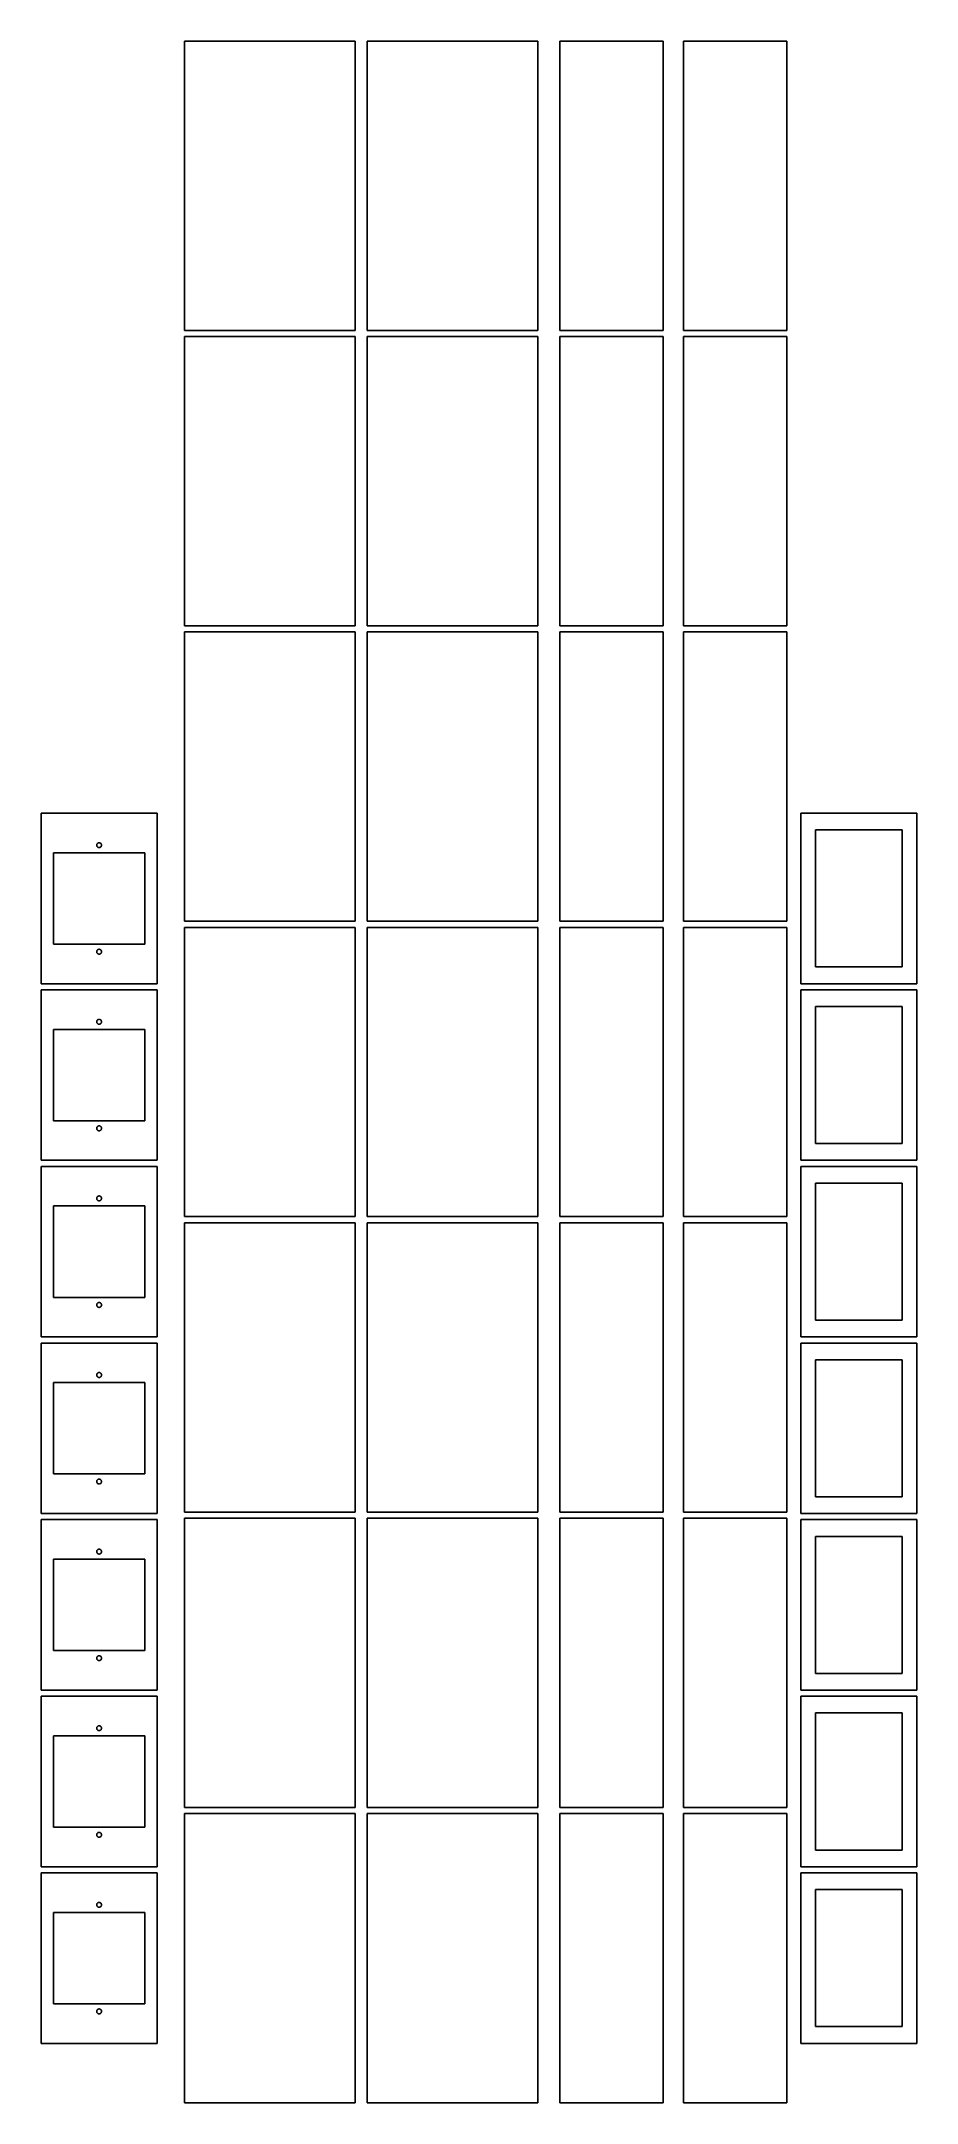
# Model space of a CAD drawing. Header units: metres. Extents: x -19 to 268, y -48 to 630.
import ezdxf

# ---------------------------------------------------------------- set-up
doc = ezdxf.new("R2010")
doc.units = ezdxf.units.M

msp = doc.modelspace()

# ---------------------------------------------------------------- linework, layer by layer
for p, q in [((84, 629.5), (28, 629.5)), ((28, 629.5), (28, 534.5)), ((84, 534.5), (84, 629.5)), ((144, 629.5), (88, 629.5)), ((88, 629.5), (88, 534.5)), ((144, 534.5), (144, 629.5)), ((185.2, 629.5), (151.2, 629.5)), ((151.2, 629.5), (151.2, 534.5)), ((185.2, 534.5), (185.2, 629.5)), ((225.8, 629.5), (191.8, 629.5)), ((191.8, 629.5), (191.8, 534.5)), ((225.8, 534.5), (225.8, 629.5)), ((28, 534.5), (84, 534.5)), ((84, 532.5), (28, 532.5)), ((28, 532.5), (28, 437.5)), ((84, 437.5), (84, 532.5)), ((88, 534.5), (144, 534.5)), ((144, 532.5), (88, 532.5)), ((88, 532.5), (88, 437.5)), ((144, 437.5), (144, 532.5)), ((151.2, 534.5), (185.2, 534.5)), ((185.2, 532.5), (151.2, 532.5)), ((151.2, 532.5), (151.2, 437.5)), ((185.2, 437.5), (185.2, 532.5)), ((191.8, 534.5), (225.8, 534.5)), ((225.8, 532.5), (191.8, 532.5)), ((191.8, 532.5), (191.8, 437.5)), ((225.8, 437.5), (225.8, 532.5)), ((28, 437.5), (84, 437.5)), ((84, 435.5), (28, 435.5)), ((28, 435.5), (28, 340.5)), ((84, 340.5), (84, 435.5)), ((88, 437.5), (144, 437.5)), ((144, 435.5), (88, 435.5)), ((88, 435.5), (88, 340.5)), ((144, 340.5), (144, 435.5)), ((151.2, 437.5), (185.2, 437.5)), ((185.2, 435.5), (151.2, 435.5)), ((151.2, 435.5), (151.2, 340.5)), ((185.2, 340.5), (185.2, 435.5)), ((191.8, 437.5), (225.8, 437.5)), ((225.8, 435.5), (191.8, 435.5)), ((191.8, 435.5), (191.8, 340.5)), ((225.8, 340.5), (225.8, 435.5)), ((19, 376), (-19, 376)), ((-19, 376), (-19, 320)), ((19, 320), (19, 376)), ((268.4, 376), (230.4, 376)), ((230.4, 376), (230.4, 320)), ((268.4, 320), (268.4, 376)), ((-0.798416, 365.55), (-0.785828, 365.65)), ((-0.785828, 365.65), (-0.760834, 365.747)), ((-0.760834, 365.747), (-0.723846, 365.841)), ((-0.723846, 365.841), (-0.675461, 365.929)), ((-0.675461, 365.929), (-0.616409, 366.01)), ((-0.616409, 366.01), (-0.547623, 366.083)), ((-0.547623, 366.083), (-0.470215, 366.147)), ((-0.470215, 366.147), (-0.385391, 366.201)), ((-0.385391, 366.201), (-0.294495, 366.244)), ((-0.294495, 366.244), (-0.198944, 366.275)), ((-0.198944, 366.275), (-0.100266, 366.294)), ((-0.100266, 366.294), (0, 366.3)), ((0, 366.3), (0.100266, 366.294)), ((0.100266, 366.294), (0.198944, 366.275)), ((0.198944, 366.275), (0.294495, 366.244)), ((0.294495, 366.244), (0.385391, 366.201)), ((0.385391, 366.201), (0.470215, 366.147)), ((0.470215, 366.147), (0.547623, 366.083)), ((0.547623, 366.083), (0.616409, 366.01)), ((0.616409, 366.01), (0.675461, 365.929)), ((0.675461, 365.929), (0.723846, 365.841)), ((0.723846, 365.841), (0.760834, 365.747)), ((0.760834, 365.747), (0.785828, 365.65)), ((0.785828, 365.65), (0.798416, 365.55)), ((235.15, 325.5), (235.15, 370.5)), ((235.15, 370.5), (263.65, 370.5)), ((263.65, 370.5), (263.65, 325.5)), ((-15, 333), (-15, 363)), ((-15, 363), (15, 363)), ((-0.798416, 365.45), (-0.798416, 365.55)), ((-0.785828, 365.35), (-0.798416, 365.45)), ((-0.760834, 365.253), (-0.785828, 365.35)), ((-0.723846, 365.159), (-0.760834, 365.253)), ((-0.675461, 365.071), (-0.723846, 365.159)), ((-0.616409, 364.99), (-0.675461, 365.071)), ((-0.547623, 364.917), (-0.616409, 364.99)), ((-0.470215, 364.853), (-0.547623, 364.917)), ((-0.385391, 364.799), (-0.470215, 364.853)), ((-0.294495, 364.756), (-0.385391, 364.799)), ((-0.198944, 364.725), (-0.294495, 364.756)), ((-0.100266, 364.706), (-0.198944, 364.725)), ((0, 364.7), (-0.100266, 364.706)), ((0.100266, 364.706), (0, 364.7)), ((0.198944, 364.725), (0.100266, 364.706)), ((0.294495, 364.756), (0.198944, 364.725)), ((0.385391, 364.799), (0.294495, 364.756)), ((0.470215, 364.853), (0.385391, 364.799)), ((0.547623, 364.917), (0.470215, 364.853)), ((0.616409, 364.99), (0.547623, 364.917)), ((0.675461, 365.071), (0.616409, 364.99)), ((0.723846, 365.159), (0.675461, 365.071)), ((0.760834, 365.253), (0.723846, 365.159)), ((0.785828, 365.35), (0.760834, 365.253)), ((0.798416, 365.45), (0.785828, 365.35)), ((0.798416, 365.55), (0.798416, 365.45)), ((15, 363), (15, 333)), ((28, 340.5), (84, 340.5)), ((84, 338.5), (28, 338.5)), ((28, 338.5), (28, 243.5)), ((84, 243.5), (84, 338.5)), ((88, 340.5), (144, 340.5)), ((144, 338.5), (88, 338.5)), ((88, 338.5), (88, 243.5)), ((144, 243.5), (144, 338.5)), ((151.2, 340.5), (185.2, 340.5)), ((185.2, 338.5), (151.2, 338.5)), ((151.2, 338.5), (151.2, 243.5)), ((185.2, 243.5), (185.2, 338.5)), ((191.8, 340.5), (225.8, 340.5)), ((225.8, 338.5), (191.8, 338.5)), ((191.8, 338.5), (191.8, 243.5)), ((225.8, 243.5), (225.8, 338.5)), ((15, 333), (-15, 333)), ((-0.798416, 330.55), (-0.785828, 330.65)), ((-0.798416, 330.45), (-0.798416, 330.55)), ((-0.785828, 330.35), (-0.798416, 330.45)), ((-0.785828, 330.65), (-0.760834, 330.747)), ((-0.760834, 330.253), (-0.785828, 330.35)), ((-0.760834, 330.747), (-0.723846, 330.841)), ((-0.723846, 330.159), (-0.760834, 330.253)), ((-0.723846, 330.841), (-0.675461, 330.929)), ((-0.675461, 330.071), (-0.723846, 330.159)), ((-0.675461, 330.929), (-0.616409, 331.01)), ((-0.616409, 329.99), (-0.675461, 330.071)), ((-0.616409, 331.01), (-0.547623, 331.083)), ((-0.547623, 329.917), (-0.616409, 329.99)), ((-0.547623, 331.083), (-0.470215, 331.147)), ((-0.470215, 329.853), (-0.547623, 329.917)), ((-0.470215, 331.147), (-0.385391, 331.201)), ((-0.385391, 329.799), (-0.470215, 329.853)), ((-0.385391, 331.201), (-0.294495, 331.244)), ((-0.294495, 329.756), (-0.385391, 329.799)), ((-0.294495, 331.244), (-0.198944, 331.275)), ((-0.198944, 329.725), (-0.294495, 329.756)), ((-0.198944, 331.275), (-0.100266, 331.294)), ((-0.100266, 329.706), (-0.198944, 329.725)), ((-0.100266, 331.294), (0, 331.3)), ((0, 329.7), (-0.100266, 329.706)), ((0, 331.3), (0.100266, 331.294)), ((0.100266, 329.706), (0, 329.7)), ((0.100266, 331.294), (0.198944, 331.275)), ((0.198944, 329.725), (0.100266, 329.706)), ((0.198944, 331.275), (0.294495, 331.244)), ((0.294495, 329.756), (0.198944, 329.725)), ((0.294495, 331.244), (0.385391, 331.201)), ((0.385391, 329.799), (0.294495, 329.756)), ((0.385391, 331.201), (0.470215, 331.147)), ((0.470215, 329.853), (0.385391, 329.799)), ((0.470215, 331.147), (0.547623, 331.083)), ((0.547623, 329.917), (0.470215, 329.853)), ((0.547623, 331.083), (0.616409, 331.01)), ((0.616409, 329.99), (0.547623, 329.917)), ((0.616409, 331.01), (0.675461, 330.929)), ((0.675461, 330.071), (0.616409, 329.99)), ((0.675461, 330.929), (0.723846, 330.841)), ((0.723846, 330.159), (0.675461, 330.071)), ((0.723846, 330.841), (0.760834, 330.747)), ((0.760834, 330.253), (0.723846, 330.159)), ((0.760834, 330.747), (0.785828, 330.65)), ((0.785828, 330.35), (0.760834, 330.253)), ((0.785828, 330.65), (0.798416, 330.55)), ((0.798416, 330.45), (0.785828, 330.35)), ((0.798416, 330.55), (0.798416, 330.45)), ((263.65, 325.5), (235.15, 325.5)), ((-19, 320), (19, 320)), ((230.4, 320), (268.4, 320)), ((19, 318), (-19, 318)), ((-19, 318), (-19, 262)), ((19, 262), (19, 318)), ((268.4, 318), (230.4, 318)), ((230.4, 318), (230.4, 262)), ((235.15, 267.5), (235.15, 312.5)), ((235.15, 312.5), (263.65, 312.5)), ((263.65, 312.5), (263.65, 267.5)), ((268.4, 262), (268.4, 318)), ((-15, 275), (-15, 305)), ((-15, 305), (15, 305)), ((-0.798416, 307.55), (-0.785828, 307.65)), ((-0.798416, 307.45), (-0.798416, 307.55)), ((-0.785828, 307.35), (-0.798416, 307.45)), ((-0.785828, 307.65), (-0.760834, 307.747)), ((-0.760834, 307.253), (-0.785828, 307.35)), ((-0.760834, 307.747), (-0.723846, 307.841)), ((-0.723846, 307.159), (-0.760834, 307.253)), ((-0.723846, 307.841), (-0.675461, 307.929)), ((-0.675461, 307.071), (-0.723846, 307.159)), ((-0.675461, 307.929), (-0.616409, 308.01)), ((-0.616409, 306.99), (-0.675461, 307.071)), ((-0.616409, 308.01), (-0.547623, 308.083)), ((-0.547623, 306.917), (-0.616409, 306.99)), ((-0.547623, 308.083), (-0.470215, 308.147)), ((-0.470215, 306.853), (-0.547623, 306.917)), ((-0.470215, 308.147), (-0.385391, 308.201)), ((-0.385391, 306.799), (-0.470215, 306.853)), ((-0.385391, 308.201), (-0.294495, 308.244)), ((-0.294495, 306.756), (-0.385391, 306.799)), ((-0.294495, 308.244), (-0.198944, 308.275)), ((-0.198944, 306.725), (-0.294495, 306.756)), ((-0.198944, 308.275), (-0.100266, 308.294)), ((-0.100266, 306.706), (-0.198944, 306.725)), ((-0.100266, 308.294), (0, 308.3)), ((0, 306.7), (-0.100266, 306.706)), ((0, 308.3), (0.100266, 308.294)), ((0.100266, 306.706), (0, 306.7)), ((0.100266, 308.294), (0.198944, 308.275)), ((0.198944, 306.725), (0.100266, 306.706)), ((0.198944, 308.275), (0.294495, 308.244)), ((0.294495, 306.756), (0.198944, 306.725)), ((0.294495, 308.244), (0.385391, 308.201)), ((0.385391, 306.799), (0.294495, 306.756)), ((0.385391, 308.201), (0.470215, 308.147)), ((0.470215, 306.853), (0.385391, 306.799)), ((0.470215, 308.147), (0.547623, 308.083)), ((0.547623, 306.917), (0.470215, 306.853)), ((0.547623, 308.083), (0.616409, 308.01)), ((0.616409, 306.99), (0.547623, 306.917)), ((0.616409, 308.01), (0.675461, 307.929)), ((0.675461, 307.071), (0.616409, 306.99)), ((0.675461, 307.929), (0.723846, 307.841)), ((0.723846, 307.159), (0.675461, 307.071)), ((0.723846, 307.841), (0.760834, 307.747)), ((0.760834, 307.253), (0.723846, 307.159)), ((0.760834, 307.747), (0.785828, 307.65)), ((0.785828, 307.35), (0.760834, 307.253)), ((0.785828, 307.65), (0.798416, 307.55)), ((0.798416, 307.45), (0.785828, 307.35)), ((0.798416, 307.55), (0.798416, 307.45)), ((15, 305), (15, 275)), ((15, 275), (-15, 275)), ((-0.798416, 272.55), (-0.785828, 272.65)), ((-0.798416, 272.45), (-0.798416, 272.55)), ((-0.785828, 272.35), (-0.798416, 272.45)), ((-0.785828, 272.65), (-0.760834, 272.747)), ((-0.760834, 272.253), (-0.785828, 272.35)), ((-0.760834, 272.747), (-0.723846, 272.841)), ((-0.723846, 272.159), (-0.760834, 272.253)), ((-0.723846, 272.841), (-0.675461, 272.929)), ((-0.675461, 272.071), (-0.723846, 272.159)), ((-0.675461, 272.929), (-0.616409, 273.01)), ((-0.616409, 271.99), (-0.675461, 272.071)), ((-0.616409, 273.01), (-0.547623, 273.083)), ((-0.547623, 271.917), (-0.616409, 271.99)), ((-0.547623, 273.083), (-0.470215, 273.147)), ((-0.470215, 271.853), (-0.547623, 271.917)), ((-0.470215, 273.147), (-0.385391, 273.201)), ((-0.385391, 271.799), (-0.470215, 271.853)), ((-0.385391, 273.201), (-0.294495, 273.244)), ((-0.294495, 271.756), (-0.385391, 271.799)), ((-0.294495, 273.244), (-0.198944, 273.275)), ((-0.198944, 271.725), (-0.294495, 271.756)), ((-0.198944, 273.275), (-0.100266, 273.294)), ((-0.100266, 271.706), (-0.198944, 271.725)), ((-0.100266, 273.294), (0, 273.3)), ((0, 271.7), (-0.100266, 271.706)), ((0, 273.3), (0.100266, 273.294)), ((0.100266, 271.706), (0, 271.7)), ((0.100266, 273.294), (0.198944, 273.275)), ((0.198944, 271.725), (0.100266, 271.706)), ((0.198944, 273.275), (0.294495, 273.244)), ((0.294495, 271.756), (0.198944, 271.725)), ((0.294495, 273.244), (0.385391, 273.201)), ((0.385391, 271.799), (0.294495, 271.756)), ((0.385391, 273.201), (0.470215, 273.147)), ((0.470215, 271.853), (0.385391, 271.799)), ((0.470215, 273.147), (0.547623, 273.083)), ((0.547623, 271.917), (0.470215, 271.853)), ((0.547623, 273.083), (0.616409, 273.01)), ((0.616409, 271.99), (0.547623, 271.917)), ((0.616409, 273.01), (0.675461, 272.929)), ((0.675461, 272.071), (0.616409, 271.99)), ((0.675461, 272.929), (0.723846, 272.841)), ((0.723846, 272.159), (0.675461, 272.071)), ((0.723846, 272.841), (0.760834, 272.747)), ((0.760834, 272.253), (0.723846, 272.159)), ((0.760834, 272.747), (0.785828, 272.65)), ((0.785828, 272.35), (0.760834, 272.253)), ((0.785828, 272.65), (0.798416, 272.55)), ((0.798416, 272.45), (0.785828, 272.35)), ((0.798416, 272.55), (0.798416, 272.45)), ((263.65, 267.5), (235.15, 267.5)), ((-19, 262), (19, 262)), ((19, 260), (-19, 260)), ((-19, 260), (-19, 204)), ((19, 204), (19, 260)), ((230.4, 262), (268.4, 262)), ((268.4, 260), (230.4, 260)), ((230.4, 260), (230.4, 204)), ((268.4, 204), (268.4, 260)), ((235.15, 209.5), (235.15, 254.5)), ((235.15, 254.5), (263.65, 254.5)), ((263.65, 254.5), (263.65, 209.5)), ((-15, 217), (-15, 247)), ((-15, 247), (15, 247)), ((-0.798416, 249.55), (-0.785828, 249.65)), ((-0.798416, 249.45), (-0.798416, 249.55)), ((-0.785828, 249.35), (-0.798416, 249.45)), ((-0.785828, 249.65), (-0.760834, 249.747)), ((-0.760834, 249.253), (-0.785828, 249.35)), ((-0.760834, 249.747), (-0.723846, 249.841)), ((-0.723846, 249.159), (-0.760834, 249.253)), ((-0.723846, 249.841), (-0.675461, 249.929)), ((-0.675461, 249.071), (-0.723846, 249.159)), ((-0.675461, 249.929), (-0.616409, 250.01)), ((-0.616409, 248.99), (-0.675461, 249.071)), ((-0.616409, 250.01), (-0.547623, 250.083)), ((-0.547623, 248.917), (-0.616409, 248.99)), ((-0.547623, 250.083), (-0.470215, 250.147)), ((-0.470215, 248.853), (-0.547623, 248.917)), ((-0.470215, 250.147), (-0.385391, 250.201)), ((-0.385391, 248.799), (-0.470215, 248.853)), ((-0.385391, 250.201), (-0.294495, 250.244)), ((-0.294495, 248.756), (-0.385391, 248.799)), ((-0.294495, 250.244), (-0.198944, 250.275)), ((-0.198944, 248.725), (-0.294495, 248.756)), ((-0.198944, 250.275), (-0.100266, 250.294)), ((-0.100266, 248.706), (-0.198944, 248.725)), ((-0.100266, 250.294), (0, 250.3)), ((0, 248.7), (-0.100266, 248.706)), ((0, 250.3), (0.100266, 250.294)), ((0.100266, 248.706), (0, 248.7)), ((0.100266, 250.294), (0.198944, 250.275)), ((0.198944, 248.725), (0.100266, 248.706)), ((0.198944, 250.275), (0.294495, 250.244)), ((0.294495, 248.756), (0.198944, 248.725)), ((0.294495, 250.244), (0.385391, 250.201)), ((0.385391, 248.799), (0.294495, 248.756)), ((0.385391, 250.201), (0.470215, 250.147)), ((0.470215, 248.853), (0.385391, 248.799)), ((0.470215, 250.147), (0.547623, 250.083)), ((0.547623, 248.917), (0.470215, 248.853)), ((0.547623, 250.083), (0.616409, 250.01)), ((0.616409, 248.99), (0.547623, 248.917)), ((0.616409, 250.01), (0.675461, 249.929)), ((0.675461, 249.071), (0.616409, 248.99)), ((0.675461, 249.929), (0.723846, 249.841)), ((0.723846, 249.159), (0.675461, 249.071)), ((0.723846, 249.841), (0.760834, 249.747)), ((0.760834, 249.253), (0.723846, 249.159)), ((0.760834, 249.747), (0.785828, 249.65)), ((0.785828, 249.35), (0.760834, 249.253)), ((0.785828, 249.65), (0.798416, 249.55)), ((0.798416, 249.45), (0.785828, 249.35)), ((0.798416, 249.55), (0.798416, 249.45)), ((15, 247), (15, 217)), ((28, 243.5), (84, 243.5)), ((84, 241.5), (28, 241.5)), ((28, 241.5), (28, 146.5)), ((84, 146.5), (84, 241.5)), ((88, 243.5), (144, 243.5)), ((144, 241.5), (88, 241.5)), ((88, 241.5), (88, 146.5)), ((144, 146.5), (144, 241.5)), ((151.2, 243.5), (185.2, 243.5)), ((185.2, 241.5), (151.2, 241.5)), ((151.2, 241.5), (151.2, 146.5)), ((185.2, 146.5), (185.2, 241.5)), ((191.8, 243.5), (225.8, 243.5)), ((225.8, 241.5), (191.8, 241.5)), ((191.8, 241.5), (191.8, 146.5)), ((225.8, 146.5), (225.8, 241.5)), ((15, 217), (-15, 217)), ((-0.798416, 214.55), (-0.785828, 214.65)), ((-0.798416, 214.45), (-0.798416, 214.55)), ((-0.785828, 214.35), (-0.798416, 214.45)), ((-0.785828, 214.65), (-0.760834, 214.747)), ((-0.760834, 214.253), (-0.785828, 214.35)), ((-0.760834, 214.747), (-0.723846, 214.841)), ((-0.723846, 214.159), (-0.760834, 214.253)), ((-0.723846, 214.841), (-0.675461, 214.929)), ((-0.675461, 214.071), (-0.723846, 214.159)), ((-0.675461, 214.929), (-0.616409, 215.01)), ((-0.616409, 213.99), (-0.675461, 214.071)), ((-0.616409, 215.01), (-0.547623, 215.083)), ((-0.547623, 213.917), (-0.616409, 213.99)), ((-0.547623, 215.083), (-0.470215, 215.147)), ((-0.470215, 213.853), (-0.547623, 213.917)), ((-0.470215, 215.147), (-0.385391, 215.201)), ((-0.385391, 213.799), (-0.470215, 213.853)), ((-0.385391, 215.201), (-0.294495, 215.244)), ((-0.294495, 213.756), (-0.385391, 213.799)), ((-0.294495, 215.244), (-0.198944, 215.275)), ((-0.198944, 213.725), (-0.294495, 213.756)), ((-0.198944, 215.275), (-0.100266, 215.294)), ((-0.100266, 213.706), (-0.198944, 213.725)), ((-0.100266, 215.294), (0, 215.3)), ((0, 213.7), (-0.100266, 213.706)), ((0, 215.3), (0.100266, 215.294)), ((0.100266, 213.706), (0, 213.7)), ((0.100266, 215.294), (0.198944, 215.275)), ((0.198944, 213.725), (0.100266, 213.706)), ((0.198944, 215.275), (0.294495, 215.244)), ((0.294495, 213.756), (0.198944, 213.725)), ((0.294495, 215.244), (0.385391, 215.201)), ((0.385391, 213.799), (0.294495, 213.756)), ((0.385391, 215.201), (0.470215, 215.147)), ((0.470215, 213.853), (0.385391, 213.799)), ((0.470215, 215.147), (0.547623, 215.083)), ((0.547623, 213.917), (0.470215, 213.853)), ((0.547623, 215.083), (0.616409, 215.01)), ((0.616409, 213.99), (0.547623, 213.917)), ((0.616409, 215.01), (0.675461, 214.929)), ((0.675461, 214.071), (0.616409, 213.99)), ((0.675461, 214.929), (0.723846, 214.841)), ((0.723846, 214.159), (0.675461, 214.071)), ((0.723846, 214.841), (0.760834, 214.747)), ((0.760834, 214.253), (0.723846, 214.159)), ((0.760834, 214.747), (0.785828, 214.65)), ((0.785828, 214.35), (0.760834, 214.253)), ((0.785828, 214.65), (0.798416, 214.55)), ((0.798416, 214.45), (0.785828, 214.35)), ((0.798416, 214.55), (0.798416, 214.45)), ((-19, 204), (19, 204)), ((230.4, 204), (268.4, 204)), ((263.65, 209.5), (235.15, 209.5)), ((19, 202), (-19, 202)), ((-19, 202), (-19, 146)), ((19, 146), (19, 202)), ((268.4, 202), (230.4, 202)), ((230.4, 202), (230.4, 146)), ((235.15, 151.5), (235.15, 196.5)), ((235.15, 196.5), (263.65, 196.5)), ((263.65, 196.5), (263.65, 151.5)), ((268.4, 146), (268.4, 202)), ((-0.798416, 191.55), (-0.785828, 191.65)), ((-0.798416, 191.45), (-0.798416, 191.55)), ((-0.785828, 191.35), (-0.798416, 191.45)), ((-0.785828, 191.65), (-0.760834, 191.747)), ((-0.760834, 191.253), (-0.785828, 191.35)), ((-0.760834, 191.747), (-0.723846, 191.841)), ((-0.723846, 191.159), (-0.760834, 191.253)), ((-0.723846, 191.841), (-0.675461, 191.929)), ((-0.675461, 191.071), (-0.723846, 191.159)), ((-0.675461, 191.929), (-0.616409, 192.01)), ((-0.616409, 190.99), (-0.675461, 191.071)), ((-0.616409, 192.01), (-0.547623, 192.083)), ((-0.547623, 190.917), (-0.616409, 190.99)), ((-0.547623, 192.083), (-0.470215, 192.147)), ((-0.470215, 190.853), (-0.547623, 190.917)), ((-0.470215, 192.147), (-0.385391, 192.201)), ((-0.385391, 190.799), (-0.470215, 190.853)), ((-0.385391, 192.201), (-0.294495, 192.244)), ((-0.294495, 190.756), (-0.385391, 190.799)), ((-0.294495, 192.244), (-0.198944, 192.275)), ((-0.198944, 190.725), (-0.294495, 190.756)), ((-0.198944, 192.275), (-0.100266, 192.294)), ((-0.100266, 190.706), (-0.198944, 190.725)), ((-0.100266, 192.294), (0, 192.3)), ((0, 190.7), (-0.100266, 190.706)), ((0, 192.3), (0.100266, 192.294)), ((0.100266, 190.706), (0, 190.7)), ((0.100266, 192.294), (0.198944, 192.275)), ((0.198944, 190.725), (0.100266, 190.706)), ((0.198944, 192.275), (0.294495, 192.244)), ((0.294495, 190.756), (0.198944, 190.725)), ((0.294495, 192.244), (0.385391, 192.201)), ((0.385391, 190.799), (0.294495, 190.756)), ((0.385391, 192.201), (0.470215, 192.147)), ((0.470215, 190.853), (0.385391, 190.799)), ((0.470215, 192.147), (0.547623, 192.083)), ((0.547623, 190.917), (0.470215, 190.853)), ((0.547623, 192.083), (0.616409, 192.01)), ((0.616409, 190.99), (0.547623, 190.917)), ((0.616409, 192.01), (0.675461, 191.929)), ((0.675461, 191.071), (0.616409, 190.99)), ((0.675461, 191.929), (0.723846, 191.841)), ((0.723846, 191.159), (0.675461, 191.071)), ((0.723846, 191.841), (0.760834, 191.747)), ((0.760834, 191.253), (0.723846, 191.159)), ((0.760834, 191.747), (0.785828, 191.65)), ((0.785828, 191.35), (0.760834, 191.253)), ((0.785828, 191.65), (0.798416, 191.55)), ((0.798416, 191.45), (0.785828, 191.35)), ((0.798416, 191.55), (0.798416, 191.45)), ((-15, 159), (-15, 189)), ((-15, 189), (15, 189)), ((15, 189), (15, 159)), ((15, 159), (-15, 159)), ((-0.798416, 156.55), (-0.785828, 156.65)), ((-0.798416, 156.45), (-0.798416, 156.55)), ((-0.785828, 156.35), (-0.798416, 156.45)), ((-0.785828, 156.65), (-0.760834, 156.747)), ((-0.760834, 156.253), (-0.785828, 156.35)), ((-0.760834, 156.747), (-0.723846, 156.841)), ((-0.723846, 156.159), (-0.760834, 156.253)), ((-0.723846, 156.841), (-0.675461, 156.929)), ((-0.675461, 156.071), (-0.723846, 156.159)), ((-0.675461, 156.929), (-0.616409, 157.01)), ((-0.616409, 155.99), (-0.675461, 156.071)), ((-0.616409, 157.01), (-0.547623, 157.083)), ((-0.547623, 155.917), (-0.616409, 155.99)), ((-0.547623, 157.083), (-0.470215, 157.147)), ((-0.470215, 155.853), (-0.547623, 155.917)), ((-0.470215, 157.147), (-0.385391, 157.201)), ((-0.385391, 155.799), (-0.470215, 155.853)), ((-0.385391, 157.201), (-0.294495, 157.244)), ((-0.294495, 155.756), (-0.385391, 155.799)), ((-0.294495, 157.244), (-0.198944, 157.275)), ((-0.198944, 155.725), (-0.294495, 155.756)), ((-0.198944, 157.275), (-0.100266, 157.294)), ((-0.100266, 155.706), (-0.198944, 155.725)), ((-0.100266, 157.294), (0, 157.3)), ((0, 157.3), (0.100266, 157.294)), ((0.100266, 157.294), (0.198944, 157.275)), ((0.198944, 155.725), (0.100266, 155.706)), ((0.198944, 157.275), (0.294495, 157.244)), ((0.294495, 155.756), (0.198944, 155.725)), ((0.294495, 157.244), (0.385391, 157.201)), ((0.385391, 155.799), (0.294495, 155.756)), ((0.385391, 157.201), (0.470215, 157.147)), ((0.470215, 155.853), (0.385391, 155.799)), ((0.470215, 157.147), (0.547623, 157.083)), ((0.547623, 155.917), (0.470215, 155.853)), ((0.547623, 157.083), (0.616409, 157.01)), ((0.616409, 155.99), (0.547623, 155.917)), ((0.616409, 157.01), (0.675461, 156.929)), ((0.675461, 156.071), (0.616409, 155.99)), ((0.675461, 156.929), (0.723846, 156.841)), ((0.723846, 156.159), (0.675461, 156.071)), ((0.723846, 156.841), (0.760834, 156.747)), ((0.760834, 156.253), (0.723846, 156.159)), ((0.760834, 156.747), (0.785828, 156.65)), ((0.785828, 156.35), (0.760834, 156.253)), ((0.785828, 156.65), (0.798416, 156.55)), ((0.798416, 156.45), (0.785828, 156.35)), ((0.798416, 156.55), (0.798416, 156.45)), ((0, 155.7), (-0.100266, 155.706)), ((0.100266, 155.706), (0, 155.7)), ((263.65, 151.5), (235.15, 151.5)), ((-19, 146), (19, 146)), ((19, 144), (-19, 144)), ((-19, 144), (-19, 88)), ((19, 88), (19, 144)), ((28, 146.5), (84, 146.5)), ((84, 144.5), (28, 144.5)), ((28, 144.5), (28, 49.5)), ((84, 49.5), (84, 144.5)), ((88, 146.5), (144, 146.5)), ((144, 144.5), (88, 144.5)), ((88, 144.5), (88, 49.5)), ((144, 49.5), (144, 144.5)), ((151.2, 146.5), (185.2, 146.5)), ((185.2, 144.5), (151.2, 144.5)), ((151.2, 144.5), (151.2, 49.5)), ((185.2, 49.5), (185.2, 144.5)), ((191.8, 146.5), (225.8, 146.5)), ((225.8, 144.5), (191.8, 144.5)), ((191.8, 144.5), (191.8, 49.5)), ((225.8, 49.5), (225.8, 144.5)), ((230.4, 146), (268.4, 146)), ((268.4, 144), (230.4, 144)), ((230.4, 144), (230.4, 88)), ((268.4, 88), (268.4, 144)), ((235.15, 93.5), (235.15, 138.5)), ((235.15, 138.5), (263.65, 138.5)), ((263.65, 138.5), (263.65, 93.5)), ((-15, 101), (-15, 131)), ((-15, 131), (15, 131)), ((-0.798416, 133.55), (-0.785828, 133.65)), ((-0.798416, 133.45), (-0.798416, 133.55)), ((-0.785828, 133.35), (-0.798416, 133.45)), ((-0.785828, 133.65), (-0.760834, 133.747)), ((-0.760834, 133.253), (-0.785828, 133.35)), ((-0.760834, 133.747), (-0.723846, 133.841)), ((-0.723846, 133.159), (-0.760834, 133.253)), ((-0.723846, 133.841), (-0.675461, 133.929)), ((-0.675461, 133.071), (-0.723846, 133.159)), ((-0.675461, 133.929), (-0.616409, 134.01)), ((-0.616409, 132.99), (-0.675461, 133.071)), ((-0.616409, 134.01), (-0.547623, 134.083)), ((-0.547623, 132.917), (-0.616409, 132.99)), ((-0.547623, 134.083), (-0.470215, 134.147)), ((-0.470215, 132.853), (-0.547623, 132.917)), ((-0.470215, 134.147), (-0.385391, 134.201)), ((-0.385391, 132.799), (-0.470215, 132.853)), ((-0.385391, 134.201), (-0.294495, 134.244)), ((-0.294495, 132.756), (-0.385391, 132.799)), ((-0.294495, 134.244), (-0.198944, 134.275)), ((-0.198944, 132.725), (-0.294495, 132.756)), ((-0.198944, 134.275), (-0.100266, 134.294)), ((-0.100266, 132.706), (-0.198944, 132.725)), ((-0.100266, 134.294), (0, 134.3)), ((0, 132.7), (-0.100266, 132.706)), ((0, 134.3), (0.100266, 134.294)), ((0.100266, 132.706), (0, 132.7)), ((0.100266, 134.294), (0.198944, 134.275)), ((0.198944, 132.725), (0.100266, 132.706)), ((0.198944, 134.275), (0.294495, 134.244)), ((0.294495, 132.756), (0.198944, 132.725)), ((0.294495, 134.244), (0.385391, 134.201)), ((0.385391, 132.799), (0.294495, 132.756)), ((0.385391, 134.201), (0.470215, 134.147)), ((0.470215, 132.853), (0.385391, 132.799)), ((0.470215, 134.147), (0.547623, 134.083)), ((0.547623, 132.917), (0.470215, 132.853)), ((0.547623, 134.083), (0.616409, 134.01)), ((0.616409, 132.99), (0.547623, 132.917)), ((0.616409, 134.01), (0.675461, 133.929)), ((0.675461, 133.071), (0.616409, 132.99)), ((0.675461, 133.929), (0.723846, 133.841)), ((0.723846, 133.159), (0.675461, 133.071)), ((0.723846, 133.841), (0.760834, 133.747)), ((0.760834, 133.253), (0.723846, 133.159)), ((0.760834, 133.747), (0.785828, 133.65)), ((0.785828, 133.35), (0.760834, 133.253)), ((0.785828, 133.65), (0.798416, 133.55)), ((0.798416, 133.45), (0.785828, 133.35)), ((0.798416, 133.55), (0.798416, 133.45)), ((15, 131), (15, 101)), ((15, 101), (-15, 101)), ((-0.798416, 98.5502), (-0.785828, 98.6499)), ((-0.798416, 98.4498), (-0.798416, 98.5502)), ((-0.785828, 98.3501), (-0.798416, 98.4498)), ((-0.785828, 98.6499), (-0.760834, 98.7472)), ((-0.760834, 98.2528), (-0.785828, 98.3501)), ((-0.760834, 98.7472), (-0.723846, 98.8406)), ((-0.723846, 98.1594), (-0.760834, 98.2528)), ((-0.723846, 98.8406), (-0.675461, 98.9287)), ((-0.675461, 98.0714), (-0.723846, 98.1594)), ((-0.675461, 98.9287), (-0.616409, 99.0099)), ((-0.616409, 97.9901), (-0.675461, 98.0714)), ((-0.616409, 99.0099), (-0.547623, 99.0832)), ((-0.547623, 97.9168), (-0.616409, 97.9901)), ((-0.547623, 99.0832), (-0.470215, 99.1472)), ((-0.470215, 97.8528), (-0.547623, 97.9168)), ((-0.470215, 99.1472), (-0.385391, 99.201)), ((-0.385391, 97.799), (-0.470215, 97.8528)), ((-0.385391, 99.201), (-0.294495, 99.2438)), ((-0.294495, 97.7562), (-0.385391, 97.799)), ((-0.294495, 99.2438), (-0.198944, 99.2749)), ((-0.198944, 97.7251), (-0.294495, 97.7562)), ((-0.198944, 99.2749), (-0.100266, 99.2937)), ((-0.100266, 97.7063), (-0.198944, 97.7251)), ((-0.100266, 99.2937), (0, 99.3)), ((0, 97.7), (-0.100266, 97.7063)), ((0, 99.3), (0.100266, 99.2937)), ((0.100266, 97.7063), (0, 97.7)), ((0.100266, 99.2937), (0.198944, 99.2749)), ((0.198944, 97.7251), (0.100266, 97.7063)), ((0.198944, 99.2749), (0.294495, 99.2438)), ((0.294495, 97.7562), (0.198944, 97.7251)), ((0.294495, 99.2438), (0.385391, 99.201)), ((0.385391, 97.799), (0.294495, 97.7562)), ((0.385391, 99.201), (0.470215, 99.1472)), ((0.470215, 97.8528), (0.385391, 97.799)), ((0.470215, 99.1472), (0.547623, 99.0832)), ((0.547623, 97.9168), (0.470215, 97.8528)), ((0.547623, 99.0832), (0.616409, 99.0099)), ((0.616409, 97.9901), (0.547623, 97.9168)), ((0.616409, 99.0099), (0.675461, 98.9287)), ((0.675461, 98.0714), (0.616409, 97.9901)), ((0.675461, 98.9287), (0.723846, 98.8406)), ((0.723846, 98.1594), (0.675461, 98.0714)), ((0.723846, 98.8406), (0.760834, 98.7472)), ((0.760834, 98.2528), (0.723846, 98.1594)), ((0.760834, 98.7472), (0.785828, 98.6499)), ((0.785828, 98.3501), (0.760834, 98.2528)), ((0.785828, 98.6499), (0.798416, 98.5502)), ((0.798416, 98.4498), (0.785828, 98.3501)), ((0.798416, 98.5502), (0.798416, 98.4498)), ((263.65, 93.5), (235.15, 93.5)), ((-19, 88), (19, 88)), ((19, 86), (-19, 86)), ((-19, 86), (-19, 30)), ((19, 30), (19, 86)), ((230.4, 88), (268.4, 88)), ((268.4, 86), (230.4, 86)), ((230.4, 86), (230.4, 30)), ((268.4, 30), (268.4, 86)), ((-0.798416, 75.5502), (-0.785828, 75.6499)), ((-0.798416, 75.4498), (-0.798416, 75.5502)), ((-0.785828, 75.3501), (-0.798416, 75.4498)), ((-0.785828, 75.6499), (-0.760834, 75.7472)), ((-0.760834, 75.2528), (-0.785828, 75.3501)), ((-0.760834, 75.7472), (-0.723846, 75.8406)), ((-0.723846, 75.1594), (-0.760834, 75.2528)), ((-0.723846, 75.8406), (-0.675461, 75.9286)), ((-0.675461, 75.0713), (-0.723846, 75.1594)), ((-0.675461, 75.9286), (-0.616409, 76.0099)), ((-0.616409, 74.9901), (-0.675461, 75.0713)), ((-0.616409, 76.0099), (-0.547623, 76.0832)), ((-0.547623, 74.9168), (-0.616409, 74.9901)), ((-0.547623, 76.0832), (-0.470215, 76.1472)), ((-0.470215, 74.8528), (-0.547623, 74.9168)), ((-0.470215, 76.1472), (-0.385391, 76.201)), ((-0.385391, 74.799), (-0.470215, 74.8528)), ((-0.385391, 76.201), (-0.294495, 76.2438)), ((-0.294495, 74.7562), (-0.385391, 74.799)), ((-0.294495, 76.2438), (-0.198944, 76.2749)), ((-0.198944, 74.7251), (-0.294495, 74.7562)), ((-0.198944, 76.2749), (-0.100266, 76.2937)), ((-0.100266, 74.7063), (-0.198944, 74.7251)), ((-0.100266, 76.2937), (0, 76.3)), ((0, 74.7), (-0.100266, 74.7063)), ((0, 76.3), (0.100266, 76.2937)), ((0.100266, 74.7063), (0, 74.7)), ((0.100266, 76.2937), (0.198944, 76.2749)), ((0.198944, 74.7251), (0.100266, 74.7063)), ((0.198944, 76.2749), (0.294495, 76.2438)), ((0.294495, 74.7562), (0.198944, 74.7251)), ((0.294495, 76.2438), (0.385391, 76.201)), ((0.385391, 74.799), (0.294495, 74.7562)), ((0.385391, 76.201), (0.470215, 76.1472)), ((0.470215, 74.8528), (0.385391, 74.799)), ((0.470215, 76.1472), (0.547623, 76.0832)), ((0.547623, 74.9168), (0.470215, 74.8528)), ((0.547623, 76.0832), (0.616409, 76.0099)), ((0.616409, 74.9901), (0.547623, 74.9168)), ((0.616409, 76.0099), (0.675461, 75.9286)), ((0.675461, 75.0713), (0.616409, 74.9901)), ((0.675461, 75.9286), (0.723846, 75.8406)), ((0.723846, 75.1594), (0.675461, 75.0713)), ((0.723846, 75.8406), (0.760834, 75.7472)), ((0.760834, 75.2528), (0.723846, 75.1594)), ((0.760834, 75.7472), (0.785828, 75.6499)), ((0.785828, 75.3501), (0.760834, 75.2528)), ((0.785828, 75.6499), (0.798416, 75.5502)), ((0.798416, 75.4498), (0.785828, 75.3501)), ((0.798416, 75.5502), (0.798416, 75.4498)), ((235.15, 35.5), (235.15, 80.5)), ((235.15, 80.5), (263.65, 80.5)), ((263.65, 80.5), (263.65, 35.5)), ((-15, 43), (-15, 73)), ((-15, 73), (15, 73)), ((15, 73), (15, 43)), ((28, 49.5), (84, 49.5)), ((84, 47.5), (28, 47.5)), ((28, 47.5), (28, -47.5)), ((84, -47.5), (84, 47.5)), ((88, 49.5), (144, 49.5)), ((144, 47.5), (88, 47.5)), ((88, 47.5), (88, -47.5)), ((144, -47.5), (144, 47.5)), ((151.2, 49.5), (185.2, 49.5)), ((185.2, 47.5), (151.2, 47.5)), ((151.2, 47.5), (151.2, -47.5)), ((185.2, -47.5), (185.2, 47.5)), ((191.8, 49.5), (225.8, 49.5)), ((225.8, 47.5), (191.8, 47.5)), ((191.8, 47.5), (191.8, -47.5)), ((225.8, -47.5), (225.8, 47.5)), ((15, 43), (-15, 43)), ((-0.798416, 40.5502), (-0.785828, 40.6499)), ((-0.785828, 40.6499), (-0.760834, 40.7472)), ((-0.760834, 40.7472), (-0.723846, 40.8406)), ((-0.723846, 40.8406), (-0.675461, 40.9287)), ((-0.675461, 40.9287), (-0.616409, 41.0099)), ((-0.616409, 41.0099), (-0.547623, 41.0832)), ((-0.547623, 41.0832), (-0.470215, 41.1472)), ((-0.470215, 41.1472), (-0.385391, 41.201)), ((-0.385391, 41.201), (-0.294495, 41.2438)), ((-0.294495, 41.2438), (-0.198944, 41.2749)), ((-0.198944, 41.2749), (-0.100266, 41.2937)), ((-0.100266, 41.2937), (0, 41.3)), ((0, 41.3), (0.100266, 41.2937)), ((0.100266, 41.2937), (0.198944, 41.2749)), ((0.198944, 41.2749), (0.294495, 41.2438)), ((0.294495, 41.2438), (0.385391, 41.201)), ((0.385391, 41.201), (0.470215, 41.1472)), ((0.470215, 41.1472), (0.547623, 41.0832)), ((0.547623, 41.0832), (0.616409, 41.0099)), ((0.616409, 41.0099), (0.675461, 40.9287)), ((0.675461, 40.9287), (0.723846, 40.8406)), ((0.723846, 40.8406), (0.760834, 40.7472)), ((0.760834, 40.7472), (0.785828, 40.6499)), ((0.785828, 40.6499), (0.798416, 40.5502)), ((-0.798416, 40.4498), (-0.798416, 40.5502)), ((-0.785828, 40.3501), (-0.798416, 40.4498)), ((-0.760834, 40.2528), (-0.785828, 40.3501)), ((-0.723846, 40.1594), (-0.760834, 40.2528)), ((-0.675461, 40.0714), (-0.723846, 40.1594)), ((-0.616409, 39.9901), (-0.675461, 40.0714)), ((-0.547623, 39.9168), (-0.616409, 39.9901)), ((-0.470215, 39.8528), (-0.547623, 39.9168)), ((-0.385391, 39.799), (-0.470215, 39.8528)), ((-0.294495, 39.7562), (-0.385391, 39.799)), ((-0.198944, 39.7251), (-0.294495, 39.7562)), ((-0.100266, 39.7063), (-0.198944, 39.7251)), ((0, 39.7), (-0.100266, 39.7063)), ((0.100266, 39.7063), (0, 39.7)), ((0.198944, 39.7251), (0.100266, 39.7063)), ((0.294495, 39.7562), (0.198944, 39.7251)), ((0.385391, 39.799), (0.294495, 39.7562)), ((0.470215, 39.8528), (0.385391, 39.799)), ((0.547623, 39.9168), (0.470215, 39.8528)), ((0.616409, 39.9901), (0.547623, 39.9168)), ((0.675461, 40.0714), (0.616409, 39.9901)), ((0.723846, 40.1594), (0.675461, 40.0714)), ((0.760834, 40.2528), (0.723846, 40.1594)), ((0.785828, 40.3501), (0.760834, 40.2528)), ((0.798416, 40.4498), (0.785828, 40.3501)), ((0.798416, 40.5502), (0.798416, 40.4498)), ((263.65, 35.5), (235.15, 35.5)), ((-19, 30), (19, 30)), ((19, 28), (-19, 28)), ((-19, 28), (-19, -28)), ((19, -28), (19, 28)), ((230.4, 30), (268.4, 30)), ((268.4, 28), (230.4, 28)), ((230.4, 28), (230.4, -28)), ((268.4, -28), (268.4, 28)), ((235.15, -22.5), (235.15, 22.5)), ((235.15, 22.5), (263.65, 22.5)), ((263.65, 22.5), (263.65, -22.5)), ((-15, -15), (-15, 15)), ((-15, 15), (15, 15)), ((-0.798416, 17.5502), (-0.785828, 17.6499)), ((-0.798416, 17.4498), (-0.798416, 17.5502)), ((-0.785828, 17.3501), (-0.798416, 17.4498)), ((-0.785828, 17.6499), (-0.760834, 17.7472)), ((-0.760834, 17.2528), (-0.785828, 17.3501)), ((-0.760834, 17.7472), (-0.723846, 17.8406)), ((-0.723846, 17.1594), (-0.760834, 17.2528)), ((-0.723846, 17.8406), (-0.675461, 17.9286)), ((-0.675461, 17.0713), (-0.723846, 17.1594)), ((-0.675461, 17.9286), (-0.616409, 18.0099)), ((-0.616409, 16.9901), (-0.675461, 17.0713)), ((-0.616409, 18.0099), (-0.547623, 18.0832)), ((-0.547623, 16.9168), (-0.616409, 16.9901)), ((-0.547623, 18.0832), (-0.470215, 18.1472)), ((-0.470215, 16.8528), (-0.547623, 16.9168)), ((-0.470215, 18.1472), (-0.385391, 18.201)), ((-0.385391, 16.799), (-0.470215, 16.8528)), ((-0.385391, 18.201), (-0.294495, 18.2438)), ((-0.294495, 16.7562), (-0.385391, 16.799)), ((-0.294495, 18.2438), (-0.198944, 18.2749)), ((-0.198944, 16.7251), (-0.294495, 16.7562)), ((-0.198944, 18.2749), (-0.100266, 18.2937)), ((-0.100266, 16.7063), (-0.198944, 16.7251)), ((-0.100266, 18.2937), (0, 18.3)), ((0, 16.7), (-0.100266, 16.7063)), ((0, 18.3), (0.100266, 18.2937)), ((0.100266, 16.7063), (0, 16.7)), ((0.100266, 18.2937), (0.198944, 18.2749)), ((0.198944, 16.7251), (0.100266, 16.7063)), ((0.198944, 18.2749), (0.294495, 18.2438)), ((0.294495, 16.7562), (0.198944, 16.7251)), ((0.294495, 18.2438), (0.385391, 18.201)), ((0.385391, 16.799), (0.294495, 16.7562)), ((0.385391, 18.201), (0.470215, 18.1472)), ((0.470215, 16.8528), (0.385391, 16.799)), ((0.470215, 18.1472), (0.547623, 18.0832)), ((0.547623, 16.9168), (0.470215, 16.8528)), ((0.547623, 18.0832), (0.616409, 18.0099)), ((0.616409, 16.9901), (0.547623, 16.9168)), ((0.616409, 18.0099), (0.675461, 17.9286)), ((0.675461, 17.0713), (0.616409, 16.9901)), ((0.675461, 17.9286), (0.723846, 17.8406)), ((0.723846, 17.1594), (0.675461, 17.0713)), ((0.723846, 17.8406), (0.760834, 17.7472)), ((0.760834, 17.2528), (0.723846, 17.1594)), ((0.760834, 17.7472), (0.785828, 17.6499)), ((0.785828, 17.3501), (0.760834, 17.2528)), ((0.785828, 17.6499), (0.798416, 17.5502)), ((0.798416, 17.4498), (0.785828, 17.3501)), ((0.798416, 17.5502), (0.798416, 17.4498)), ((15, 15), (15, -15)), ((15, -15), (-15, -15)), ((-0.798416, -17.4498), (-0.785828, -17.3501)), ((-0.798416, -17.5502), (-0.798416, -17.4498)), ((-0.785828, -17.6499), (-0.798416, -17.5502)), ((-0.785828, -17.3501), (-0.760834, -17.2528)), ((-0.760834, -17.7472), (-0.785828, -17.6499)), ((-0.760834, -17.2528), (-0.723846, -17.1594)), ((-0.723846, -17.8406), (-0.760834, -17.7472)), ((-0.723846, -17.1594), (-0.675461, -17.0713)), ((-0.675461, -17.9286), (-0.723846, -17.8406)), ((-0.675461, -17.0713), (-0.616409, -16.9901)), ((-0.616409, -18.0099), (-0.675461, -17.9286)), ((-0.616409, -16.9901), (-0.547623, -16.9168)), ((-0.547623, -18.0832), (-0.616409, -18.0099)), ((-0.547623, -16.9168), (-0.470215, -16.8528)), ((-0.470215, -18.1472), (-0.547623, -18.0832)), ((-0.470215, -16.8528), (-0.385391, -16.799)), ((-0.385391, -18.201), (-0.470215, -18.1472)), ((-0.385391, -16.799), (-0.294495, -16.7562)), ((-0.294495, -18.2438), (-0.385391, -18.201)), ((-0.294495, -16.7562), (-0.198944, -16.7251)), ((-0.198944, -18.2749), (-0.294495, -18.2438)), ((-0.198944, -16.7251), (-0.100266, -16.7063)), ((-0.100266, -18.2937), (-0.198944, -18.2749)), ((-0.100266, -16.7063), (0, -16.7)), ((0, -18.3), (-0.100266, -18.2937)), ((0, -16.7), (0.100266, -16.7063)), ((0.100266, -18.2937), (0, -18.3)), ((0.100266, -16.7063), (0.198944, -16.7251)), ((0.198944, -18.2749), (0.100266, -18.2937)), ((0.198944, -16.7251), (0.294495, -16.7562)), ((0.294495, -18.2438), (0.198944, -18.2749)), ((0.294495, -16.7562), (0.385391, -16.799)), ((0.385391, -18.201), (0.294495, -18.2438)), ((0.385391, -16.799), (0.470215, -16.8528)), ((0.470215, -18.1472), (0.385391, -18.201)), ((0.470215, -16.8528), (0.547623, -16.9168)), ((0.547623, -18.0832), (0.470215, -18.1472)), ((0.547623, -16.9168), (0.616409, -16.9901)), ((0.616409, -18.0099), (0.547623, -18.0832)), ((0.616409, -16.9901), (0.675461, -17.0713)), ((0.675461, -17.9286), (0.616409, -18.0099)), ((0.675461, -17.0713), (0.723846, -17.1594)), ((0.723846, -17.8406), (0.675461, -17.9286)), ((0.723846, -17.1594), (0.760834, -17.2528)), ((0.760834, -17.7472), (0.723846, -17.8406)), ((0.760834, -17.2528), (0.785828, -17.3501)), ((0.785828, -17.6499), (0.760834, -17.7472)), ((0.785828, -17.3501), (0.798416, -17.4498)), ((0.798416, -17.5502), (0.785828, -17.6499)), ((0.798416, -17.4498), (0.798416, -17.5502)), ((263.65, -22.5), (235.15, -22.5)), ((-19, -28), (19, -28)), ((230.4, -28), (268.4, -28)), ((28, -47.5), (84, -47.5)), ((88, -47.5), (144, -47.5)), ((151.2, -47.5), (185.2, -47.5)), ((191.8, -47.5), (225.8, -47.5))]:
    msp.add_line(p, q)

doc.saveas('drawing.dxf')
